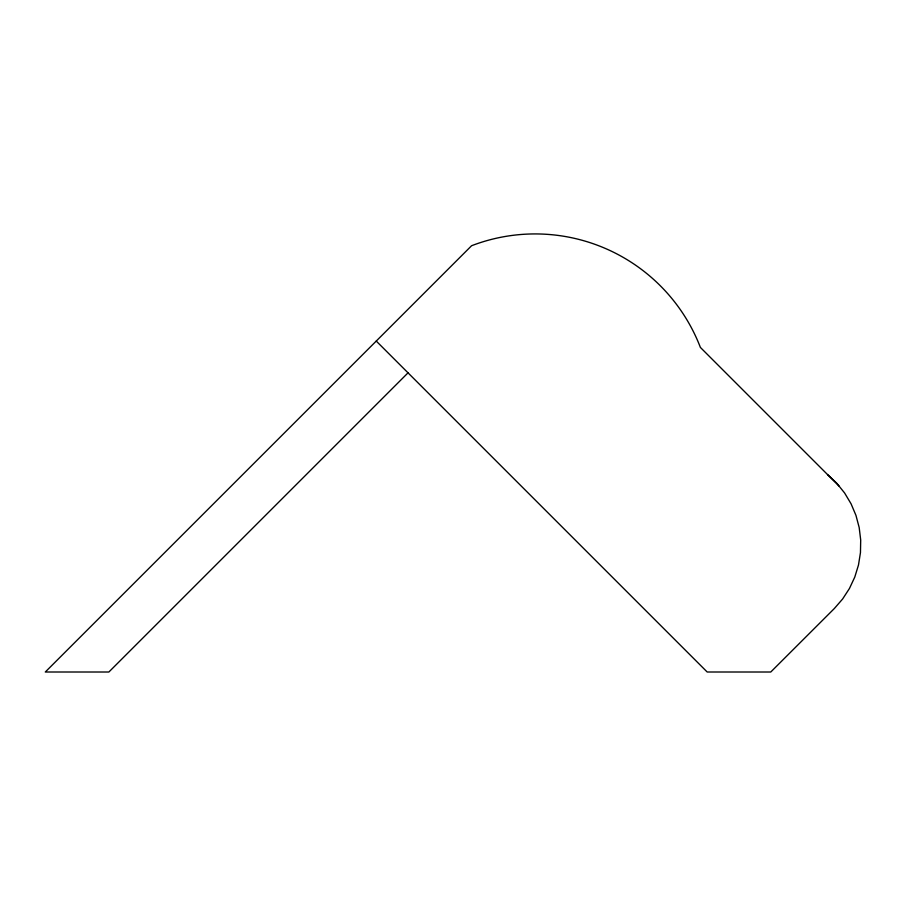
<?xml version="1.0" encoding="UTF-8"?>
<svg xmlns="http://www.w3.org/2000/svg" width="906" height="906" viewBox="0 0 906 906"><rect width="100%" height="100%" fill="white"/><g stroke="black" fill="none" stroke-linecap="round" stroke-linejoin="round"><path stroke-width="1.36" d="M408.028 372.842L108.867 672.014L45.3 672.003L471.584 245.73A177.044 177.044 0 0 1 700.383 347.417L839.013 486.046M827.495 474.529L836.68 483.147L844.607 492.989L851.062 503.793L855.955 515.378L859.182 527.541L860.7 540.033L860.462 552.603L858.48 565.027L854.788 577.054L849.466 588.458L842.614 599.002L834.358 608.504L770.757 672.014L707.19 672.003L376.25 341.064"/></g></svg>
